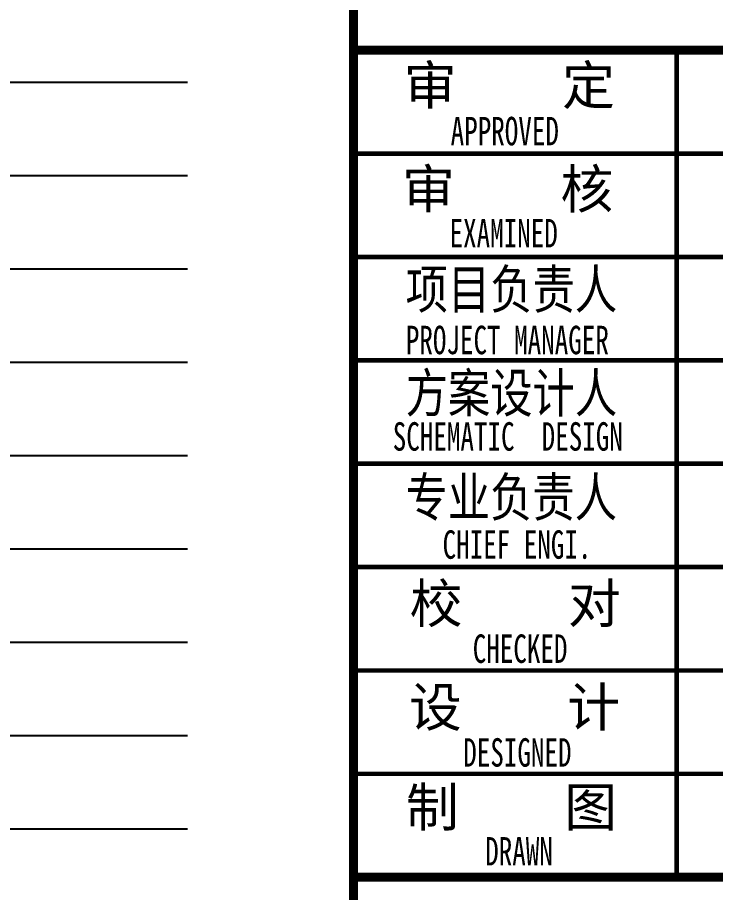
# Model space of a CAD drawing. Extents: x 3774419 to 4775970, y -926964 to 2266.
# Drawn here: x 4488368 to 4493770, y -622172 to -615400 of the extents above; entities that cross this region are included whole.
import ezdxf
from ezdxf.enums import TextEntityAlignment as Align

# ---------------------------------------------------------------- set-up
doc = ezdxf.new("R2010")
doc.units = 0
doc.header["$LTSCALE"] = 1000
doc.header["$MEASUREMENT"] = 0
for name, color, linetype in [('!!电气', 1, 'CONTINUOUS'), ('TEL_TEXT', 7, 'CONTINUOUS'), ('图签文字', 4, 'CONTINUOUS')]:
    doc.layers.add(name, color=color, linetype=linetype)
doc.layers.add('图框', color=147, linetype='CONTINUOUS', lineweight=20)
doc.styles.add('建筑图签-1', font='simhei.ttf', dxfattribs={"width": 0.7})

# ---------------------------------------------------------------- blocks, each defined once
blk = doc.blocks.new('A$C4EE2349B')
at = {"layer": '图框'}
for points, const_width in [([(-7000, -40000), (-7000, 0)], 70), ([(0, -26799.7), (-7000, -26799.7)], 70), ([(-7000, -26799.7), (0, -26799.7)], 70), ([(-4500.5, -33199.7), (-4500, -26799.7)], 35), ([(-7000, -27599.7), (0, -27599.7)], 35), ([(-7000, -28399.7), (0, -28399.7)], 35), ([(-7000, -29199.7), (0, -29199.7)], 35), ([(-7000, -29999.7), (0, -29999.7)], 35), ([(-7000, -30799.7), (0, -30799.7)], 35), ([(-7000, -31599.7), (0, -31599.7)], 35), ([(-7000, -32399.7), (0, -32399.7)], 35), ([(-7000, -33199.7), (0, -33199.7)], 70)]:
    blk.add_lwpolyline(points, dxfattribs=dict(at, const_width=const_width))
at = {"layer": '图签文字', "color": 7, "style": '建筑图签-1'}
for s, p in [('审    定', (-6612.3, -27220.8)), ('审    核', (-6625.4, -28023.1)), ('校    对', (-6566.7, -31231.8)), ('设    计', (-6572.1, -32033.5)), ('制    图', (-6595.1, -32808.3))]:
    blk.add_text(s, height=300, dxfattribs=at).set_placement(p)
at = {"layer": '图签文字', "style": '建筑图签-1', "width": 0.7}
for s, p in [('APPROVED ', (-6249.4, -27535.3)), ('EXAMINED  ', (-6258, -28325.8, -1799)), ('PROJECT MANAGER', (-6596.1, -29152, -1799)), ('SCHEMATIC  DESIGN', (-6697.4, -29898.6, -1799))]:
    blk.add_text(s, height=220, dxfattribs=at).set_placement(p)
at = {"layer": '图签文字', "color": 7, "style": '建筑图签-1', "width": 0.8}
for s, p in [('项目负责人', (-6597.5, -28799.3)), ('方案设计人', (-6597.5, -29601.9)), ('专业负责人', (-6598.8, -30408.4))]:
    blk.add_text(s, height=300, dxfattribs=at).set_placement(p)
at = {"layer": '图签文字', "style": '建筑图签-1', "width": 0.7}
for s, p in [('CHIEF ENGI.', (-5735.5, -30625.2)), ('CHECKED  ', (-5607, -31431.2)), ('DESIGNED ', (-5680.4, -32234.5)), (' DRAWN   ', (-5615.4, -32999.5))]:
    blk.add_text(s, height=220, dxfattribs=at).set_placement(p, align=Align.MIDDLE)

msp = doc.modelspace()

# ---------------------------------------------------------------- linework, layer by layer
at = {"layer": 'TEL_TEXT', "color": 0}
for p, q in [((4468314.4, -615900), (4489684.5, -615900)), ((4468314.4, -616622.5), (4489684.5, -616622.5)), ((4468314.4, -617345), (4489684.5, -617345)), ((4468314.4, -618067.4), (4489684.5, -618067.4)), ((4468314.4, -618789.9), (4489684.5, -618789.9)), ((4468314.4, -619512.3), (4489684.5, -619512.3)), ((4468314.4, -620234.8), (4489684.5, -620234.8)), ((4468314.4, -620957.2), (4489684.5, -620957.2)), ((4468314.4, -621679.7), (4489684.5, -621679.7))]:
    msp.add_line(p, q, dxfattribs=at)

# ---------------------------------------------------------------- block references
at = {"layer": '!!电气', "color": 2}
msp.add_blockref('A$C4EE2349B', (4497969.6, -588853.6), dxfattribs=at)

doc.saveas('drawing.dxf')
